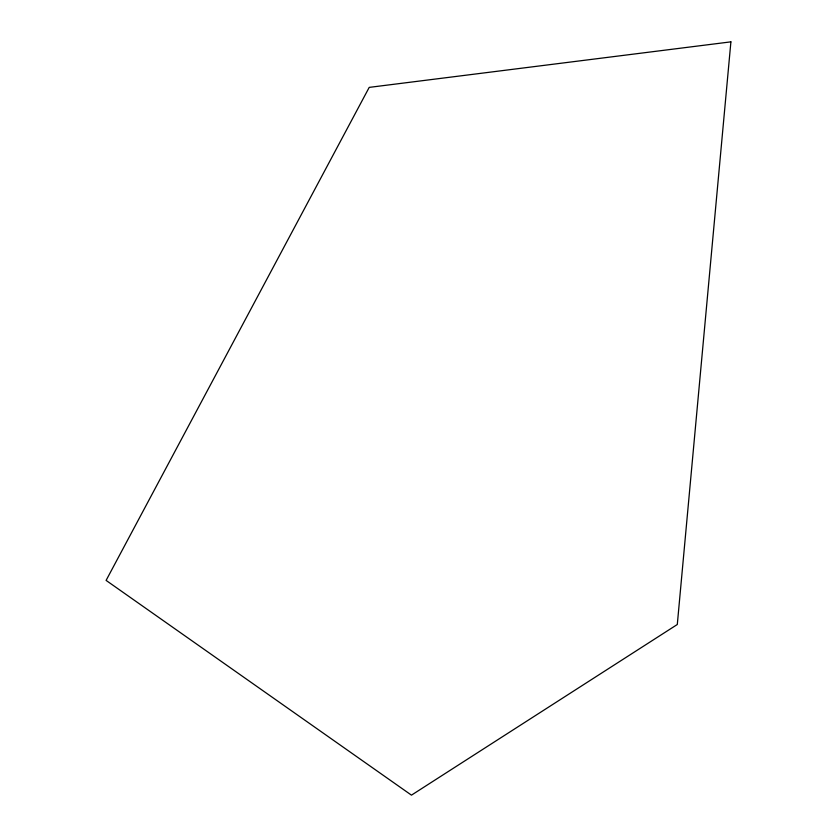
<?xml version="1.0" encoding="UTF-8"?>
<svg xmlns="http://www.w3.org/2000/svg" width="837" height="837" viewBox="0 0 837 837"><rect width="100%" height="100%" fill="white"/><g stroke="black" fill="none" stroke-linecap="round" stroke-linejoin="round"><path stroke-width="1.26" d="M730.9 41.85L677.3 624.496L411.459 795.15L106.1 580.407L369.211 87.383L730.9 41.85"/></g></svg>
